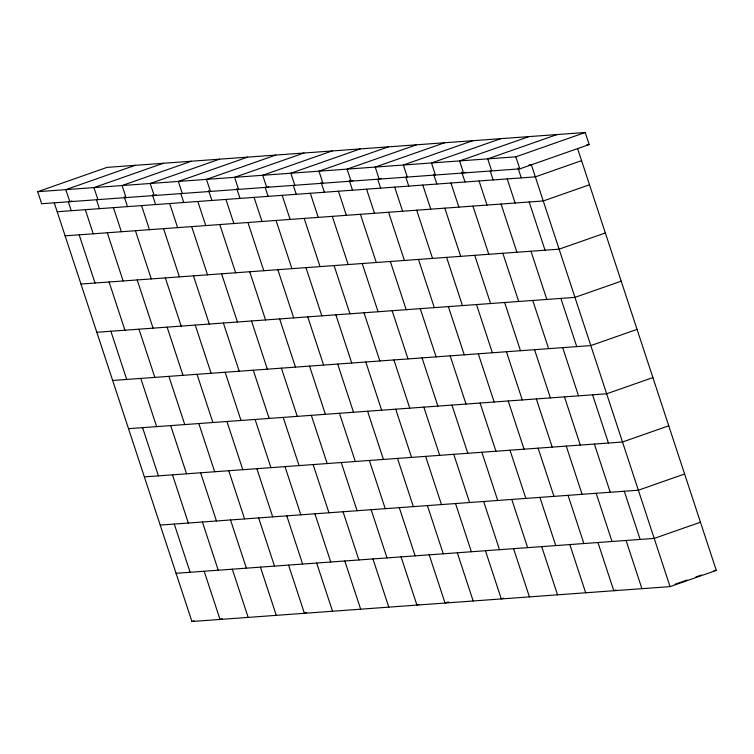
<?xml version="1.0" encoding="UTF-8"?>
<svg xmlns="http://www.w3.org/2000/svg" width="754" height="754" viewBox="0 0 754 754"><rect width="100%" height="100%" fill="white"/><g stroke="black" fill="none" stroke-linecap="round" stroke-linejoin="round"><path stroke-width="1.13" d="M37.7 191.695L107.068 167.379L585.217 132.497L589.176 144.551L519.808 168.858L41.659 203.74L37.7 191.695L515.84 156.813L585.217 132.497M135.192 165.324L65.824 189.64L69.792 201.695L71.988 200.922M163.326 163.269L93.948 187.586L97.916 199.64M191.45 161.224L122.082 185.531L126.041 197.586M219.574 159.169L150.206 183.486L154.165 195.531L156.37 194.768M247.698 157.115L178.33 181.431L182.289 193.486M275.823 155.07L206.455 179.377L210.423 191.431M303.956 153.015L234.579 177.331L238.547 189.377M332.08 150.96L262.712 175.277L266.671 187.331L268.876 186.558M360.205 148.906L290.837 173.222L294.795 185.277M388.329 146.86L318.961 171.177L322.919 183.222M416.453 144.806L347.085 169.122L351.053 181.177L353.249 180.404M444.587 142.751L375.209 167.068L379.177 179.122L381.373 178.349M472.711 140.706L403.343 165.013L407.301 177.067M500.835 138.651L431.467 162.968L435.426 175.013M528.959 136.597L459.591 160.913L463.55 172.968L465.755 172.195M557.083 134.551L487.715 158.858L491.683 170.913M581.579 160.649L535.331 176.86L57.191 211.742M589.505 184.758L543.257 200.969L65.108 235.842M605.349 232.967L559.1 249.169L80.961 284.051M621.202 281.167L574.953 297.378L96.814 332.26M637.055 329.375L590.806 345.586L112.657 380.468M652.898 377.584L606.65 393.795L128.51 428.677M668.751 425.793L622.502 442.004L144.363 476.886M54.307 202.977L191.912 621.503L194.108 620.731M222.242 618.685L220.036 619.449L204.183 571.249M684.604 474.002L638.355 490.213L160.206 525.086M306.614 612.521L304.418 613.294L288.565 565.085M419.12 604.322L416.915 605.094L401.071 556.886M448.347 601.88L445.048 603.04L429.196 554.831M700.447 522.211L654.208 538.413L176.059 573.294M503.502 598.167L501.297 598.93L485.444 550.731M615.999 589.958L613.803 590.731L597.95 542.522M675.084 584.246L687.139 580.024M695.914 576.951L701.399 575.029M191.912 621.503L670.052 586.621L716.3 570.41L577.611 148.604M586.829 144.721L589.176 144.551M529.025 164.985L531.372 164.806L670.052 586.621M713.953 570.58L716.3 570.41M515.84 156.813L519.808 168.858M518.026 168.029L521.268 177.887M529.195 201.987L545.038 250.196M560.891 298.405L576.744 346.614M592.587 394.823L608.44 443.032M624.293 491.231L640.137 539.44M507.206 178.915L515.133 203.014M530.976 251.223L546.829 299.432M562.682 347.641L578.525 395.85M594.378 444.049L610.231 492.258M626.074 540.467L641.927 588.676M490.26 171.177L493.144 179.942M501.071 204.042L516.914 252.251M532.767 300.46L548.62 348.668M564.463 396.868L580.316 445.077M596.169 493.286L612.012 541.495M479.082 180.969L486.999 205.069M502.852 253.278L518.705 301.487M534.548 349.686L550.401 397.895M566.254 446.104L582.097 494.313M461.768 172.129L465.011 181.987M472.937 206.096L488.79 254.305M504.643 302.505L520.486 350.714M536.339 398.923L552.192 447.131M568.035 495.34L583.888 543.549M450.949 183.015L458.875 207.124M474.728 255.323L490.581 303.532M506.424 351.741L522.277 399.95M538.13 448.159L553.973 496.368M569.826 544.567L585.679 592.776M433.644 174.183L436.886 184.042M444.813 208.142L460.666 256.351M476.509 304.559L492.362 352.768M508.215 400.977L524.058 449.186M539.911 497.386L555.764 545.594M422.824 185.069L430.751 209.169M446.604 257.378L462.447 305.587M478.3 353.796L494.153 402.005M509.996 450.213L525.849 498.413M541.702 546.622L557.545 594.831M405.878 177.331L408.762 186.097M416.689 210.196L432.542 258.405M448.385 306.614L464.238 354.823M480.091 403.032L495.934 451.231M511.787 499.44L527.64 547.649M394.7 187.124L402.627 211.224M418.47 259.433L434.323 307.641M450.176 355.85L466.019 404.05M481.872 452.259L497.725 500.468M513.568 548.676L529.421 596.885M377.754 179.386L380.638 188.142M388.564 212.251L404.408 260.46M420.261 308.669L436.114 356.868M451.957 405.077L467.81 453.286M483.663 501.495L499.506 549.704M366.576 189.169L374.502 213.278M390.346 261.487L406.199 309.687M422.052 357.896L437.895 406.104M453.748 454.313L469.601 502.522M349.272 180.338L352.514 190.197M360.431 214.306L376.284 262.505M392.137 310.714L407.989 358.923M423.833 407.132L439.686 455.341M455.539 503.549L471.382 551.749M338.452 191.224L346.369 215.324M362.222 263.532L378.074 311.741M393.918 359.95L409.771 408.159M425.624 456.368L441.467 504.567M457.32 552.776L473.173 600.985M321.138 182.393L324.38 192.251M332.307 216.351L348.159 264.56M364.012 312.769L379.856 360.978M395.709 409.186L411.561 457.386M427.405 505.595L443.258 553.804M310.318 193.278L318.245 217.378M334.097 265.587L349.95 313.796M365.794 362.005L381.647 410.204M397.499 458.413L413.343 506.622M293.372 185.541L296.256 194.306M304.182 218.406L320.035 266.614M335.879 314.823L351.732 363.023M367.584 411.232L383.428 459.44M399.281 507.649L415.134 555.858M282.194 195.324L290.12 219.433M305.973 267.642L321.817 315.851M337.669 364.05L353.522 412.259M369.366 460.468L385.219 508.677M265.248 187.586L268.132 196.351M276.058 220.46L291.911 268.669M307.755 316.868L323.607 365.077M339.46 413.286L355.304 461.495M371.156 509.704L387.009 557.913M254.07 197.378L261.996 221.488M277.84 269.687L293.692 317.896M309.545 366.105L325.389 414.314M341.242 462.522L357.094 510.731M372.938 558.931L388.791 607.14M236.765 188.547L240.008 198.406M247.934 222.505L263.777 270.714M279.63 318.923L295.483 367.132M311.327 415.341L327.179 463.55M343.032 511.749L358.876 559.958M225.946 199.433L233.872 223.533M249.715 271.742L265.568 319.95M281.421 368.159L297.264 416.368M313.117 464.568L328.97 512.777M344.814 560.985L360.666 609.194M208.641 190.592L211.883 200.46M219.8 224.56L235.653 272.769M251.506 320.978L267.359 369.187M283.202 417.386L299.055 465.595M314.908 513.804L330.752 562.013M197.821 201.488L205.738 225.587M221.591 273.796L237.444 322.005M253.287 370.205L269.14 418.413M284.993 466.622L300.837 514.831M316.689 563.04L332.542 611.249M180.875 193.74L183.75 202.506M191.676 226.615L207.529 274.824M223.382 323.023L239.225 371.232M255.078 419.441L270.931 467.65M286.774 515.859L302.627 564.067M169.688 203.533L177.614 227.642M193.467 275.841L209.32 324.05M225.163 372.259L241.016 420.468M256.869 468.677L272.712 516.886M152.383 194.702L155.626 204.56M163.552 228.669L179.405 276.869M195.248 325.078L211.101 373.287M226.954 421.495L242.797 469.704M258.65 517.913L274.503 566.113M141.563 205.588L149.49 229.687M165.343 277.896L181.186 326.105M197.039 374.314L212.892 422.523M228.735 470.732L244.588 518.931M260.441 567.14L276.284 615.349M124.259 196.756L127.501 206.615M135.428 230.715L151.281 278.923M167.124 327.132L182.977 375.341M198.83 423.55L214.673 471.75M230.526 519.958L246.379 568.167M113.439 207.642L121.366 231.742M137.209 279.951L153.062 328.16M168.915 376.369L184.758 424.568M200.611 472.777L216.464 520.986M232.307 569.195L248.16 617.403M96.493 199.904L99.377 208.66M107.304 232.769L123.147 280.978M139 329.187L154.853 377.386M170.696 425.595L186.549 473.804M202.402 522.013L218.245 570.222M85.315 209.687L93.242 233.797M109.085 282.005L124.938 330.205M140.791 378.414L156.634 426.623M172.487 474.832L188.34 523.04M68.369 201.949L71.253 210.715M79.17 234.824L95.023 283.023M110.876 331.232L126.719 379.441M142.572 427.65L158.425 475.859M174.278 524.068L190.121 572.267"/></g></svg>
